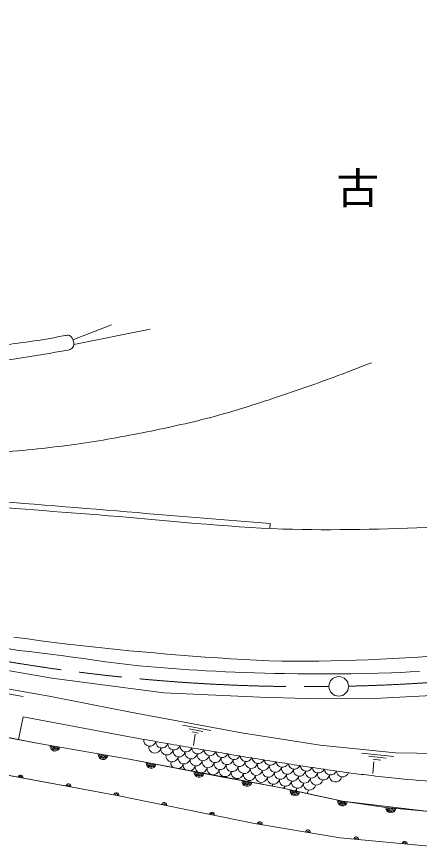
# Model space of a CAD drawing. Units: millimetres, scale not verified. Extents: x -463853 to 680000, y 20000 to 876118.
# Drawn here: x 426817 to 459836, y 247674 to 315935 of the extents above; entities that cross this region are included whole.
import ezdxf

# ---------------------------------------------------------------- set-up
doc = ezdxf.new("R2010")
doc.units = ezdxf.units.MM
doc.header["$LTSCALE"] = 1000
doc.linetypes.add('CHAIN', pattern=[18.5, 12, -1.5, 3.5, -1.5])
for name, color, linetype, lineweight in [('M-BGD', 7, 'Continuous', 13), ('M-BMK', 2, 'CHAIN', 13), ('M-BMK-SRVR', 3, 'Continuous', 13)]:
    doc.layers.add(name, color=color, linetype=linetype, lineweight=lineweight)
doc.layers.add('M-BMK-HTXT', color=7, linetype='Continuous')
doc.styles.add('ＭＳ ゴシック', font='')
doc.styles.get('ＭＳ ゴシック').set_extended_font_data('MS Gothic')

# ---------------------------------------------------------------- blocks, each defined once
blk = doc.blocks.new('ﾌﾟﾛｯﾄﾏｰｸ-02')
at = {"color": 3, "linetype": 'Continuous', "lineweight": 13}
blk.add_circle((0, 0), 0.5, dxfattribs=at)

msp = doc.modelspace()

# ---------------------------------------------------------------- linework, layer by layer
at = {"layer": 'M-BGD'}
for p, q in [((434587, 290648), (431434, 289415)), ((437771, 290294), (431504, 289030)), ((447585, 273925), (447594, 274338)), ((426596, 265004), (427695, 264857)), ((427695, 264857), (428796, 264716)), ((428796, 264716), (429896, 264579)), ((429896, 264579), (430997, 264444)), ((430997, 264444), (432013, 264322)), ((432013, 264322), (433029, 264207)), ((433029, 264207), (434046, 264097)), ((429692, 261631), (416568, 263937)), ((427830, 263820), (426958, 263912)), ((428702, 263725), (427830, 263820)), ((429572, 263620), (428702, 263725)), ((430480, 263501), (429572, 263620)), ((431388, 263376), (430480, 263501)), ((434046, 264097), (435064, 263993)), ((435064, 263993), (436082, 263893)), ((436082, 263893), (437101, 263799)), ((437101, 263799), (438120, 263710)), ((438120, 263710), (439139, 263625)), ((439139, 263625), (440186, 263540)), ((440186, 263540), (441234, 263457)), ((432295, 263249), (431388, 263376)), ((433203, 263121), (432295, 263249)), ((434110, 262996), (433203, 263121)), ((435018, 262877), (434110, 262996)), ((435928, 262765), (435018, 262877)), ((441234, 263457), (442282, 263375)), ((442282, 263375), (443330, 263299)), ((443330, 263299), (444379, 263229)), ((444379, 263229), (445428, 263166)), ((445428, 263166), (446477, 263114)), ((446477, 263114), (447527, 263073)), ((447527, 263073), (448577, 263045)), ((448577, 263045), (449586, 263032)), ((449586, 263032), (450594, 263029)), ((450594, 263029), (451603, 263037)), ((451603, 263037), (452611, 263055)), ((452611, 263055), (453620, 263081)), ((453620, 263081), (454628, 263114)), ((454628, 263114), (455636, 263154)), ((455636, 263154), (456644, 263200)), ((456644, 263200), (457651, 263250)), ((457651, 263250), (458702, 263309)), ((458702, 263309), (459752, 263378)), ((459752, 263378), (460802, 263454)), ((436838, 262665), (435928, 262765)), ((437523, 262598), (436838, 262665)), ((438209, 262536), (437523, 262598)), ((438895, 262480), (438209, 262536)), ((439582, 262428), (438895, 262480)), ((440269, 262381), (439582, 262428)), ((440956, 262336), (440269, 262381)), ((441643, 262295), (440956, 262336)), ((442331, 262256), (441643, 262295)), ((443136, 262212), (442331, 262256)), ((443941, 262172), (443136, 262212)), ((444747, 262136), (443941, 262172)), ((445553, 262103), (444747, 262136)), ((459074, 262152), (458310, 262116)), ((459838, 262194), (459074, 262152)), ((438878, 260435), (429692, 261631)), ((446359, 262075), (445553, 262103)), ((447165, 262051), (446359, 262075)), ((447972, 262031), (447165, 262051)), ((448778, 262017), (447972, 262031)), ((449874, 262003), (448778, 262017)), ((450970, 261994), (449874, 262003)), ((452066, 261991), (450970, 261994)), ((453162, 261994), (452066, 261991)), ((454258, 262004), (453162, 261994)), ((455354, 262022), (454258, 262004)), ((456450, 262049), (455354, 262022)), ((457545, 262085), (456450, 262049)), ((458310, 262116), (457545, 262085)), ((429479, 260155), (422571, 261383)), ((423365, 260819), (427355, 260140)), ((436157, 258850), (429479, 260155)), ((446792, 260071), (438878, 260435)), ((462530, 260321), (456685, 260003)), ((450590, 259980), (446792, 260071)), ((456685, 260003), (450590, 259980)), ((445265, 257161), (436157, 258850)), ((416089, 258641), (428643, 256287)), ((427353, 258463), (426981, 256606)), ((435208, 256983), (427353, 258463)), ((428643, 256287), (422025, 257584)), ((440410, 257795), (442735, 257340)), ((440971, 257481), (442087, 257263)), ((437240, 256619), (435208, 256983)), ((441202, 257232), (441715, 257132)), ((441441, 257037), (441330, 256127)), ((451713, 256138), (445265, 257161)), ((436046, 254991), (428643, 256287)), ((428643, 256287), (436046, 254991)), ((457876, 255524), (451713, 256138)), ((455106, 255493), (457755, 255210)), ((462174, 255433), (457876, 255524)), ((443721, 253524), (436046, 254991)), ((436046, 254991), (448395, 252671)), ((455704, 255228), (457126, 255076)), ((456104, 254778), (456009, 253808)), ((456043, 254990), (456684, 254922)), ((421203, 254582), (435070, 252024)), ((448395, 252671), (443721, 253524)), ((453546, 251546), (448395, 252671)), ((448395, 252671), (450967, 252089)), ((435070, 252024), (446328, 249721)), ((450967, 252089), (453546, 251546)), ((460642, 250693), (453546, 251546)), ((453546, 251546), (457083, 251027)), ((457083, 251027), (460642, 250693)), ((446328, 249721), (453338, 248544)), ((453338, 248544), (460911, 247828))]:
    msp.add_line(p, q, dxfattribs=at)
for points in [[(412696, 266576), (419358, 265247), (426958, 263912)], [(551143, 257898), (548205, 258399), (543762, 258991), (540180, 259483), (533676, 259756), (526489, 259802), (519940, 259438), (511616, 258141), (504804, 256242), (496071, 253786), (486042, 251023), (477241, 248720), (473147, 248055), (470583, 247828), (466233, 247674), (460911, 247828), (453338, 248544), (446328, 249721), (435070, 252024), (421203, 254582), (414244, 256015), (395106, 259853), (379053, 262864), (364155, 265961)]]:
    msp.add_lwpolyline(points, dxfattribs=at)
for centre, radius, start, end in [((429966, 256056), 400, 170.06735, 350.06735), ((429966, 256056), 300, 170.06735, 350.06735), ((429966, 256056), 200, 170.06735, 350.06735), ((429966, 256056), 100, 170.06735, 350.06735), ((437736, 256563), 500, 172.71907, 347.33847), ((438151, 255990), 500, 170.92525, 350.92525), ((438723, 256405), 500, 174.51554, 345.54201), ((439711, 256247), 500, 176.31645, 343.7411), ((440698, 256090), 500, 178.12361, 341.93394), ((433906, 255366), 400, 170.06735, 350.06735), ((433906, 255366), 300, 170.06735, 350.06735), ((433906, 255366), 200, 170.06735, 350.06735), ((433906, 255366), 100, 170.06735, 350.06735), ((439138, 255832), 500, 170.92525, 350.92525), ((439553, 255260), 500, 170.92525, 350.92525), ((440126, 255675), 500, 170.92525, 350.92525), ((441113, 255517), 500, 170.92525, 350.92525), ((441686, 255932), 500, 179.93892, 340.57161), ((442101, 255359), 500, 170.92525, 350.92525), ((442673, 255774), 500, 181.30057, 339.24275), ((443661, 255616), 500, 182.63546, 337.90786), ((444648, 255459), 500, 183.97721, 336.56611), ((437842, 254654), 400, 169.36123, 349.36123), ((437842, 254654), 300, 169.36123, 349.36123), ((437842, 254654), 200, 169.36123, 349.36123), ((437842, 254654), 100, 169.36123, 349.36123), ((439968, 254687), 500, 170.92525, 229.33542), ((440541, 255102), 500, 170.92525, 350.92525), ((441528, 254944), 500, 170.92525, 350.92525), ((442516, 254787), 500, 170.92525, 350.92525), ((443088, 255202), 500, 170.92525, 350.92525), ((443503, 254629), 500, 170.92525, 350.92525), ((444076, 255044), 500, 170.92525, 350.92525), ((445063, 254886), 500, 170.92525, 350.92525), ((445636, 255301), 500, 185.32666, 336.27459), ((446051, 254728), 500, 170.92525, 350.92525), ((446623, 255143), 500, 185.5759, 336.27459), ((447038, 254571), 500, 170.92525, 350.92525), ((447611, 254985), 500, 185.5759, 336.27459), ((448598, 254828), 500, 185.5759, 336.27459), ((449586, 254670), 500, 185.5759, 336.27459), ((439968, 254687), 500, 288.70587, 350.92525), ((440956, 254529), 500, 170.92525, 238.10504), ((440956, 254529), 500, 280.00458, 350.92525), ((441773, 253915), 400, 169.36123, 349.36123), ((441943, 254372), 500, 170.92525, 256.72479), ((441773, 253915), 300, 169.36123, 349.36123), ((441773, 253915), 200, 169.36123, 349.36123), ((441773, 253915), 100, 169.36123, 349.36123), ((441943, 254372), 500, 261.38483, 350.92525), ((442931, 254214), 500, 170.92525, 350.92525), ((443918, 254056), 500, 170.92525, 350.92525), ((444491, 254471), 500, 170.92525, 350.92525), ((444905, 253899), 500, 170.92525, 350.92525), ((445478, 254313), 500, 170.92525, 350.92525), ((446466, 254156), 500, 170.92525, 350.92525), ((447453, 253998), 500, 170.92525, 350.92525), ((448026, 254413), 500, 170.92525, 350.92525), ((449013, 254255), 500, 170.92525, 350.92525), ((450001, 254097), 500, 170.92525, 350.92525), ((450573, 254512), 500, 185.5759, 337.27127), ((450988, 253940), 500, 170.92525, 350.92525), ((451561, 254355), 500, 184.51898, 339.41203), ((452548, 254197), 500, 182.39589, 341.53512), ((453536, 254039), 500, 180.2872, 343.64382), ((427125, 253490), 200, 349.54638, 169.54638), ((427125, 253490), 100, 349.54638, 169.54638), ((442358, 253799), 500, 347.78957, 350.92525), ((443345, 253641), 500, 170.92525, 174.06469), ((443345, 253641), 500, 345.27905, 350.92525), ((444333, 253484), 500, 170.92525, 176.58369), ((444333, 253484), 500, 342.76005, 350.92525), ((445320, 253326), 500, 170.92525, 179.11621), ((445704, 253177), 400, 169.36123, 349.36123), ((445893, 253741), 500, 170.92525, 350.92525), ((446880, 253583), 500, 170.92525, 350.92525), ((447868, 253425), 500, 170.92525, 350.92525), ((448441, 253840), 500, 170.92525, 350.92525), ((448855, 253268), 500, 170.92525, 350.92525), ((449428, 253683), 500, 170.92525, 350.92525), ((450416, 253525), 500, 170.92525, 350.92525), ((451403, 253367), 500, 170.92525, 350.92525), ((451976, 253782), 500, 170.92525, 350.92525), ((452963, 253624), 500, 170.92525, 350.92525), ((431058, 252764), 200, 349.54638, 169.54638), ((431058, 252764), 100, 349.54638, 169.54638), ((445704, 253177), 300, 169.36123, 349.36123), ((445704, 253177), 200, 169.36123, 349.36123), ((445704, 253177), 100, 169.36123, 349.36123), ((445320, 253326), 500, 340.22753, 350.92525), ((446308, 253168), 500, 170.92525, 181.66749), ((446308, 253168), 500, 337.6014, 350.92525), ((447295, 253011), 500, 170.92525, 184.39592), ((447295, 253011), 500, 332.20981, 350.92525), ((448283, 252853), 500, 170.92525, 189.93862), ((448283, 252853), 500, 326.66711, 350.92525), ((449270, 252695), 500, 170.92525, 195.7036), ((449843, 253110), 500, 170.92525, 350.92525), ((449270, 252695), 500, 320.90212, 350.92525), ((450258, 252537), 500, 170.92525, 200.0021), ((450830, 252952), 500, 170.92525, 350.92525), ((434992, 252038), 200, 349.54638, 169.54638), ((434992, 252038), 100, 349.54638, 169.54638), ((449626, 252392), 400, 167.23659, 347.23659), ((449626, 252392), 300, 167.23659, 347.23659), ((449626, 252392), 200, 167.23659, 347.23659), ((449626, 252392), 100, 167.23659, 347.23659), ((450258, 252537), 500, 313.55108, 350.92525), ((451245, 252380), 500, 170.92525, 176.00626), ((438911, 251238), 200, 348.43987, 168.43987), ((438911, 251238), 100, 348.43987, 168.43987), ((453536, 251548), 400, 168.10808, 348.10808), ((453536, 251548), 300, 168.10808, 348.10808), ((453536, 251548), 200, 168.10808, 348.10808), ((453536, 251548), 100, 168.10808, 348.10808), ((442830, 250437), 200, 348.43987, 168.43987), ((442830, 250437), 100, 348.43987, 168.43987), ((457496, 250989), 400, 174.6268, 354.6268), ((457496, 250989), 300, 174.6268, 354.6268), ((457496, 250989), 200, 174.6268, 354.6268), ((457496, 250989), 100, 174.6268, 354.6268), ((446752, 249650), 200, 350.46987, 170.46987), ((446752, 249650), 100, 350.46987, 170.46987), ((450696, 248988), 200, 350.46987, 170.46987), ((450696, 248988), 100, 350.46987, 170.46987), ((454654, 248420), 200, 354.59621, 174.59621), ((454654, 248420), 100, 354.59621, 174.59621), ((458636, 248043), 200, 354.59621, 174.59621), ((458636, 248043), 100, 354.59621, 174.59621)]:
    msp.add_arc(centre, radius, start, end, dxfattribs=at)
for points, knots in [([(350288, 315935), (350698, 314919), (351042, 313875), (351516, 312888), (352153, 311563), (352906, 310296), (353677, 309044), (354482, 307737), (355319, 306446), (356247, 305224), (356783, 304517), (357310, 303786), (357975, 303199), (358513, 302725), (359148, 302369), (359772, 302017), (361623, 300971), (363619, 300206), (365526, 299265), (367250, 298414), (368937, 297490), (370666, 296650), (371996, 296003), (373355, 295418), (374691, 294785), (375742, 294286), (376821, 293840), (377830, 293261), (378597, 292820), (379299, 292273), (380036, 291783), (381616, 290731), (383199, 289682), (384789, 288644), (385514, 288171), (386238, 287694), (386972, 287234), (387603, 286839), (388216, 286407), (388882, 286074), (390563, 285235), (392364, 284665), (394113, 283982), (397824, 282533), (401532, 281079), (405280, 279729), (406877, 279154), (408466, 278546), (410101, 278092), (411574, 277682), (413071, 277346), (414582, 277114), (417425, 276677), (420312, 276587), (423178, 276340), (427687, 275952), (432199, 275596), (436710, 275226), (440338, 274929), (443966, 274634), (447594, 274338)], [0, 0, 0, 0, 1, 1, 1, 2, 2, 2, 3, 3, 3, 4, 4, 4, 5, 5, 5, 6, 6, 6, 7, 7, 7, 8, 8, 8, 9, 9, 9, 10, 10, 10, 11, 11, 11, 12, 12, 12, 13, 13, 13, 14, 14, 14, 15, 15, 15, 16, 16, 16, 17, 17, 17, 18, 18, 18, 19, 19, 19, 20, 20, 20, 20]), ([(553424, 282567), (550978, 282639), (548534, 282752), (546087, 282782), (543802, 282810), (541515, 282827), (539231, 282748), (536031, 282638), (532833, 282422), (529645, 282134), (526030, 281808), (522434, 281299), (518830, 280872), (515327, 280457), (511818, 280089), (508323, 279610), (504265, 279053), (500231, 278330), (496179, 277733), (494395, 277471), (492609, 277229), (490823, 276983), (487219, 276486), (483618, 275969), (480009, 275516), (477942, 275257), (475876, 274983), (473800, 274800), (469613, 274431), (465413, 274185), (461212, 274032), (457027, 273880), (452835, 273750), (448650, 273884), (443863, 274038), (439098, 274606), (434322, 274976), (430281, 275289), (426240, 275607), (422200, 275931), (419607, 276139), (416988, 276136), (414422, 276568), (412261, 276932), (410154, 277575), (408054, 278205), (406135, 278781), (404250, 279471), (402369, 280161), (399962, 281045), (397588, 282013), (395205, 282959), (392964, 283848), (390633, 284548), (388496, 285665), (386118, 286908), (383994, 288586), (381764, 290077), (380444, 290959), (379209, 291976), (377830, 292761), (376456, 293542), (374959, 294085), (373531, 294762), (369926, 296472), (366331, 298206), (362751, 299970), (361191, 300739), (359448, 301227), (358089, 302312), (356747, 303385), (355814, 304895), (354814, 306292), (354202, 307148), (353686, 308069), (353154, 308976), (352632, 309866), (352103, 310754), (351653, 311682), (351105, 312814), (350683, 314002), (350197, 315162)], [0, 0, 0, 0, 1, 1, 1, 2, 2, 2, 3, 3, 3, 4, 4, 4, 5, 5, 5, 6, 6, 6, 7, 7, 7, 8, 8, 8, 9, 9, 9, 10, 10, 10, 11, 11, 11, 12, 12, 12, 13, 13, 13, 14, 14, 14, 15, 15, 15, 16, 16, 16, 17, 17, 17, 18, 18, 18, 19, 19, 19, 20, 20, 20, 21, 21, 21, 22, 22, 22, 23, 23, 23, 24, 24, 24, 25, 25, 25, 26, 26, 26, 27, 27, 27, 27]), ([(385268, 299281), (385858, 298816), (386424, 298320), (387037, 297886), (387870, 297297), (388753, 296781), (389624, 296249), (390499, 295715), (391378, 295186), (392273, 294687), (393315, 294106), (394376, 293557), (395442, 293019), (396043, 292716), (396654, 292432), (397261, 292140), (398104, 291734), (398926, 291281), (399793, 290927), (400722, 290548), (401686, 290259), (402643, 289957), (404034, 289517), (405431, 289092), (406843, 288729), (407876, 288463), (408915, 288211), (409966, 288031), (411176, 287824), (412398, 287700), (413620, 287592), (415108, 287459), (416600, 287374), (418093, 287334), (419250, 287303), (420409, 287292), (421565, 287349), (423172, 287428), (424775, 287598), (426371, 287804), (427757, 287983), (429134, 288233), (430509, 288481), (430737, 288522), (430986, 288508), (431192, 288616), (431308, 288677), (431429, 288767), (431475, 288890), (431539, 289062), (431496, 289269), (431425, 289438), (431368, 289574), (431273, 289716), (431138, 289775), (431031, 289822), (430903, 289775), (430787, 289761), (430370, 289713), (429966, 289590), (429552, 289519), (428688, 289371), (427818, 289255), (426949, 289138), (426121, 289027), (425293, 288915), (424462, 288835), (423657, 288757), (422849, 288702), (422041, 288660), (421026, 288609), (420010, 288574), (418994, 288569), (417826, 288565), (416657, 288572), (415491, 288645), (413752, 288755), (412009, 288899), (410291, 289191), (408730, 289456), (407196, 289870), (405667, 290283), (404392, 290627), (403119, 290988), (401876, 291435), (400778, 291830), (399710, 292303), (398647, 292784), (397345, 293373), (396064, 294006), (394796, 294664), (393643, 295263), (392509, 295896), (391384, 296545), (390495, 297058), (389612, 297584), (388746, 298137), (388320, 298409), (387903, 298696), (387488, 298986), (386998, 299327), (386517, 299683), (386032, 300032)], [0, 0, 0, 0, 1, 1, 1, 2, 2, 2, 3, 3, 3, 4, 4, 4, 5, 5, 5, 6, 6, 6, 7, 7, 7, 8, 8, 8, 9, 9, 9, 10, 10, 10, 11, 11, 11, 12, 12, 12, 13, 13, 13, 14, 14, 14, 15, 15, 15, 16, 16, 16, 17, 17, 17, 18, 18, 18, 19, 19, 19, 20, 20, 20, 21, 21, 21, 22, 22, 22, 23, 23, 23, 24, 24, 24, 25, 25, 25, 26, 26, 26, 27, 27, 27, 28, 28, 28, 29, 29, 29, 30, 30, 30, 31, 31, 31, 32, 32, 32, 33, 33, 33, 34, 34, 34, 34]), ([(455919, 287534), (455001, 287180), (454088, 286812), (453165, 286472), (451468, 285848), (449765, 285242), (448048, 284676), (446390, 284129), (444730, 283583), (443044, 283129), (441212, 282636), (439356, 282231), (437495, 281856), (435587, 281471), (433670, 281121), (431741, 280855), (429605, 280560), (427459, 280311), (425305, 280195), (423859, 280118), (422409, 280146), (420961, 280173), (419361, 280203), (417759, 280254), (416163, 280377), (414193, 280529), (412224, 280729), (410272, 281037), (408255, 281356), (406242, 281739), (404268, 282265), (402448, 282750), (400665, 283376), (398901, 284039), (396475, 284950), (394069, 285932), (391737, 287064), (390764, 287536), (389837, 288101), (388894, 288633), (387797, 289252), (386678, 289837), (385620, 290521), (384356, 291337), (383158, 292251), (381958, 293159), (380430, 294314), (378956, 295539), (377455, 296729)], [0, 0, 0, 0, 1, 1, 1, 2, 2, 2, 3, 3, 3, 4, 4, 4, 5, 5, 5, 6, 6, 6, 7, 7, 7, 8, 8, 8, 9, 9, 9, 10, 10, 10, 11, 11, 11, 12, 12, 12, 13, 13, 13, 14, 14, 14, 15, 15, 15, 16, 16, 16, 16]), ([(476430, 254235), (476235, 254200), (476039, 254165), (475843, 254134), (473891, 253832), (471944, 253475), (469975, 253316), (467256, 253096), (464521, 253052), (461794, 253128), (460477, 253165), (459164, 253297), (457855, 253438)], [0, 0, 0, 0, 1, 1, 1, 2, 2, 2, 3, 3, 3, 4, 4, 4, 4]), ([(457855, 253438), (457136, 253515), (456417, 253591), (455699, 253674), (455135, 253739), (454572, 253806), (454009, 253881)], [0, 0, 0, 0, 1, 1, 1, 2, 2, 2, 2])]:
    msp.add_open_spline(points, degree=3, knots=knots, dxfattribs=at)
for points in [[(438221, 256444), (437894, 256502), (437567, 256560), (437240, 256619)], [(438226, 256443), (438224, 256443), (438223, 256444), (438221, 256444)], [(439205, 256270), (438878, 256327), (438552, 256385), (438226, 256443)], [(439212, 256269), (439210, 256269), (439207, 256269), (439205, 256270)], [(440187, 256097), (439862, 256154), (439537, 256211), (439212, 256269)], [(440199, 256095), (440195, 256096), (440191, 256097), (440187, 256097)], [(441170, 255926), (440847, 255982), (440523, 256039), (440199, 256095)], [(441187, 255923), (441181, 255924), (441176, 255925), (441170, 255926)], [(442154, 255756), (441831, 255812), (441509, 255867), (441187, 255923)], [(442175, 255753), (442168, 255754), (442161, 255755), (442154, 255756)], [(443137, 255588), (442816, 255643), (442495, 255697), (442175, 255753)], [(443163, 255584), (443154, 255585), (443145, 255586), (443137, 255588)], [(444121, 255421), (443801, 255475), (443482, 255529), (443163, 255584)], [(444151, 255416), (444141, 255418), (444131, 255420), (444121, 255421)], [(445105, 255256), (444787, 255309), (444469, 255363), (444151, 255416)], [(445139, 255251), (445128, 255253), (445116, 255255), (445105, 255256)], [(446090, 255094), (445773, 255146), (445456, 255198), (445139, 255251)], [(446127, 255088), (446115, 255090), (446103, 255092), (446090, 255094)], [(447076, 254933), (446760, 254984), (446443, 255036), (446127, 255088)], [(447115, 254926), (447102, 254928), (447089, 254931), (447076, 254933)], [(448063, 254774), (447747, 254824), (447431, 254875), (447115, 254926)], [(448103, 254768), (448090, 254770), (448077, 254772), (448063, 254774)], [(449052, 254618), (448735, 254667), (448419, 254717), (448103, 254768)], [(449090, 254612), (449077, 254614), (449064, 254616), (449052, 254618)], [(450041, 254464), (449724, 254513), (449407, 254562), (449090, 254612)], [(450077, 254458), (450065, 254460), (450053, 254462), (450041, 254464)], [(451031, 254312), (450713, 254360), (450395, 254409), (450077, 254458)], [(451064, 254307), (451053, 254308), (451042, 254310), (451031, 254312)], [(452021, 254163), (451702, 254210), (451383, 254258), (451064, 254307)], [(452051, 254158), (452041, 254160), (452031, 254161), (452021, 254163)], [(453015, 254019), (452693, 254064), (452372, 254111), (452051, 254158)], [(453038, 254015), (453030, 254016), (453022, 254018), (453015, 254019)], [(454009, 253881), (453685, 253924), (453362, 253969), (453038, 254015)]]:
    msp.add_open_spline(points, degree=3, dxfattribs=at)
at = {"layer": 'M-BMK'}
for start, end in [(257.51771, 270.67532), (271.29401, 277.59318)]:
    msp.add_arc((450679, 409117), 148171, start, end, dxfattribs=at)

# ---------------------------------------------------------------- block references
at = {"layer": 'M-BMK-SRVR', "xscale": 1600, "yscale": 1600, "rotation": 90}
msp.add_blockref('ﾌﾟﾛｯﾄﾏｰｸ-02', (453226, 260967), dxfattribs=at)

# ---------------------------------------------------------------- texts
at = {"layer": 'M-BMK-HTXT', "insert": (467215, 301716), "char_height": 2566, "attachment_point": 5, "style": 'ＭＳ ゴシック'}
msp.add_mtext('\\T2.7;古屋敷', dxfattribs=at)

doc.saveas('drawing.dxf')
